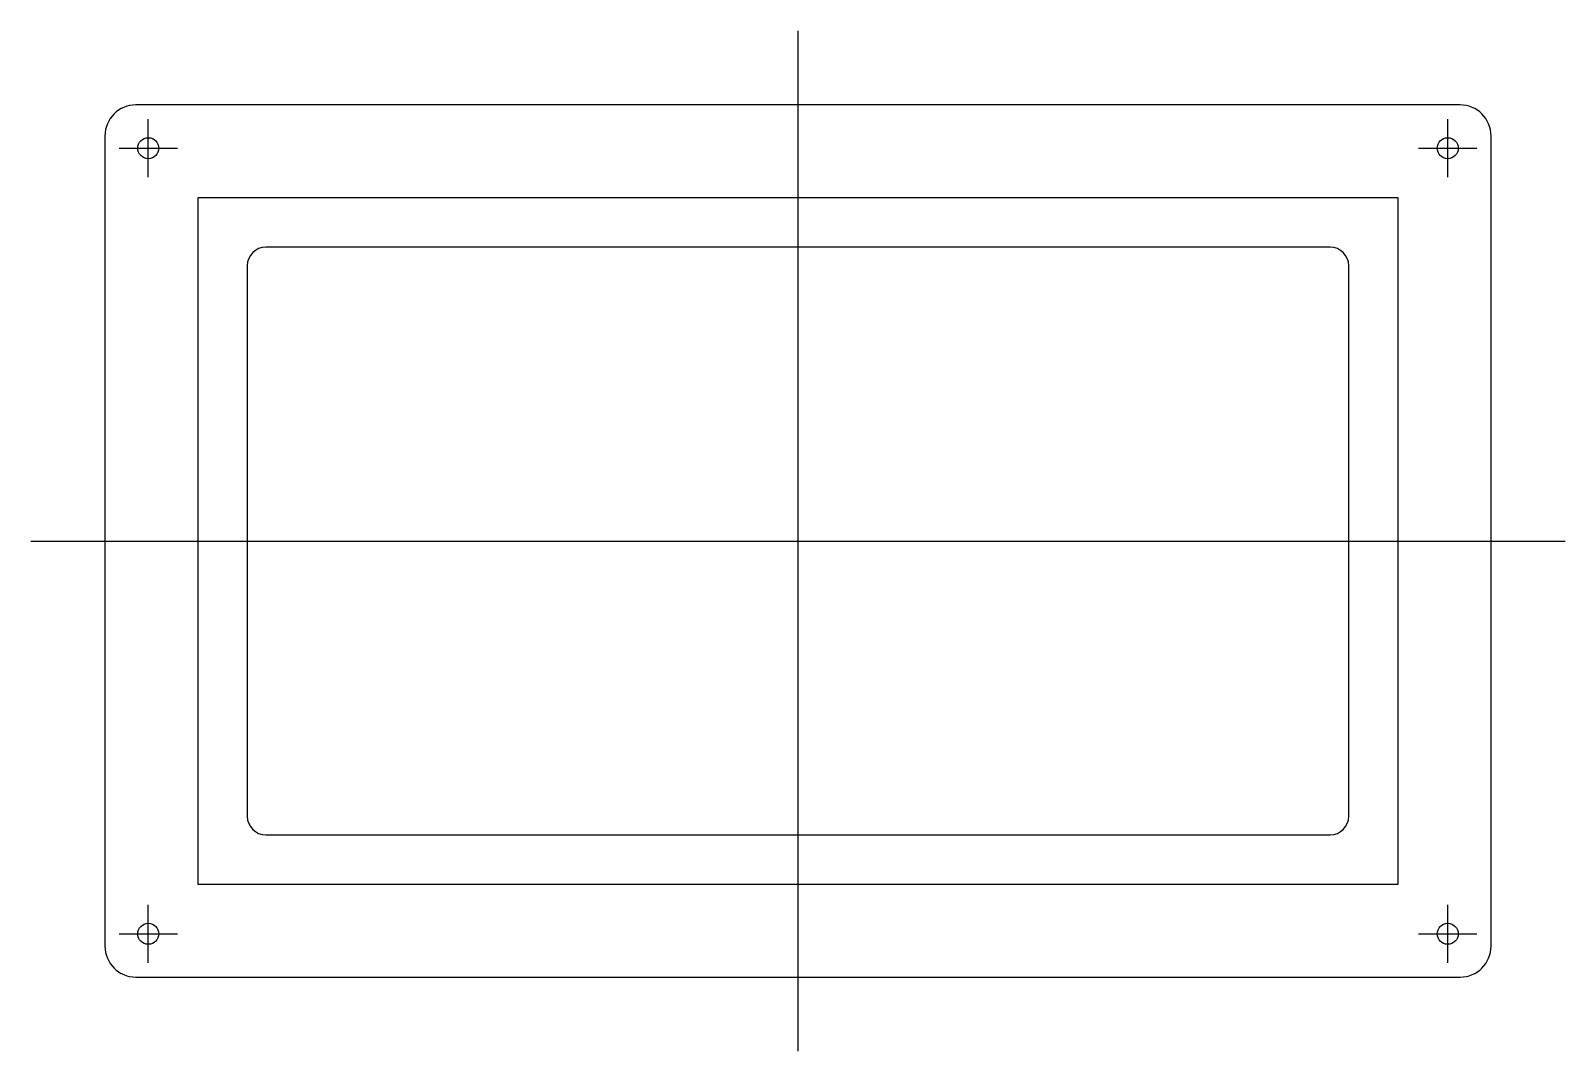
# Model space of a CAD drawing. Extents: x -124 to 124, y -82 to 82.
import ezdxf

# ---------------------------------------------------------------- set-up
doc = ezdxf.new("R2010")
doc.units = 0
for name, color, linetype in [('CUT', 1, 'CONTINUOUS'), ('MARK', 3, 'CONTINUOUS'), ('REF', 8, 'CONTINUOUS')]:
    doc.layers.add(name, color=color, linetype=linetype)

msp = doc.modelspace()

# ---------------------------------------------------------------- linework, layer by layer
at = {"layer": 'CUT'}
for p, q in [((107, 70.5), (-107, 70.5)), ((-112, 65.5), (-112, -65.5)), ((112, -65.5), (112, 65.5)), ((86, 47.5), (-86, 47.5)), ((-89, 44.5), (-89, -44.5)), ((89, -44.5), (89, 44.5)), ((-86, -47.5), (86, -47.5)), ((-107, -70.5), (107, -70.5))]:
    msp.add_line(p, q, dxfattribs=at)
for centre in [(-105, 63.5), (105, 63.5), (-105, -63.5), (105, -63.5)]:
    msp.add_circle(centre, 1.7, dxfattribs=at)
for centre, radius, start, end in [((-107, 65.5), 5, 90, 180), ((107, 65.5), 5, 0, 90), ((-86, 44.5), 3, 90, 180), ((86, 44.5), 3, 0, 90), ((-86, -44.5), 3, 180, 270), ((86, -44.5), 3, 270, 360), ((-107, -65.5), 5, 180, 270), ((107, -65.5), 5, 270, 360)]:
    msp.add_arc(centre, radius, start, end, dxfattribs=at)
at = {"layer": 'MARK'}
for p, q in [((-105, 58.8), (-105, 68.2)), ((105, 58.8), (105, 68.2)), ((-109.7, 63.5), (-100.3, 63.5)), ((100.3, 63.5), (109.7, 63.5)), ((-105, -68.2), (-105, -58.8)), ((105, -68.2), (105, -58.8)), ((-109.7, -63.5), (-100.3, -63.5)), ((100.3, -63.5), (109.7, -63.5))]:
    msp.add_line(p, q, dxfattribs=at)
at = {"layer": 'REF'}
for p, q in [((0, -82.5), (0, 82.5)), ((97, 55.5), (-97, 55.5)), ((-97, 55.5), (-97, -55.5)), ((97, -55.5), (97, 55.5)), ((-124, 0), (124, 0)), ((-97, -55.5), (97, -55.5))]:
    msp.add_line(p, q, dxfattribs=at)

doc.saveas('drawing.dxf')
